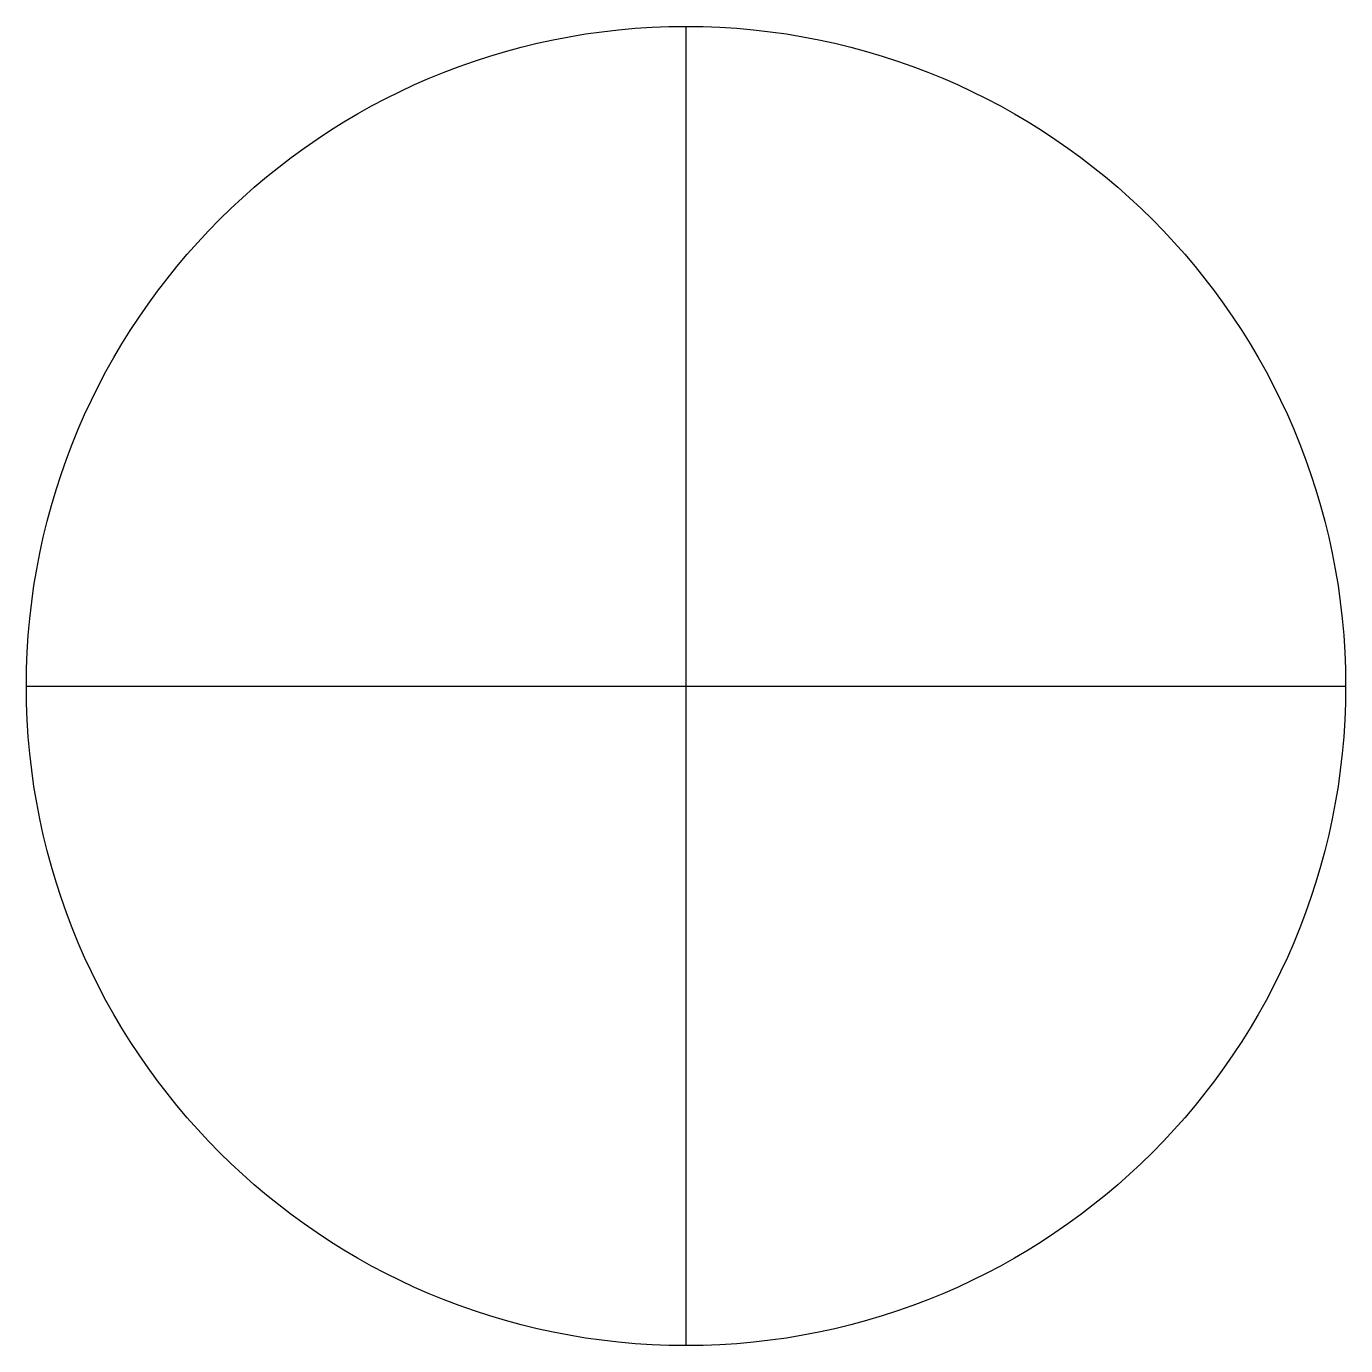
# Model space of a CAD drawing. Extents: x -20.6 to 20.6, y -20.6 to 20.6.
import ezdxf

# ---------------------------------------------------------------- set-up
doc = ezdxf.new("R2010")
doc.units = 0
doc.layers.add('DEFAULT', color=7, linetype='CONTINUOUS')

msp = doc.modelspace()

# ---------------------------------------------------------------- linework, layer by layer
at = {"layer": 'DEFAULT'}
for p, q in [((0, -20.616), (0, 20.616)), ((-20.616, 0), (20.616, 0))]:
    msp.add_line(p, q, dxfattribs=at)
msp.add_circle((0, 0), 20.616, dxfattribs=at)

doc.saveas('drawing.dxf')
